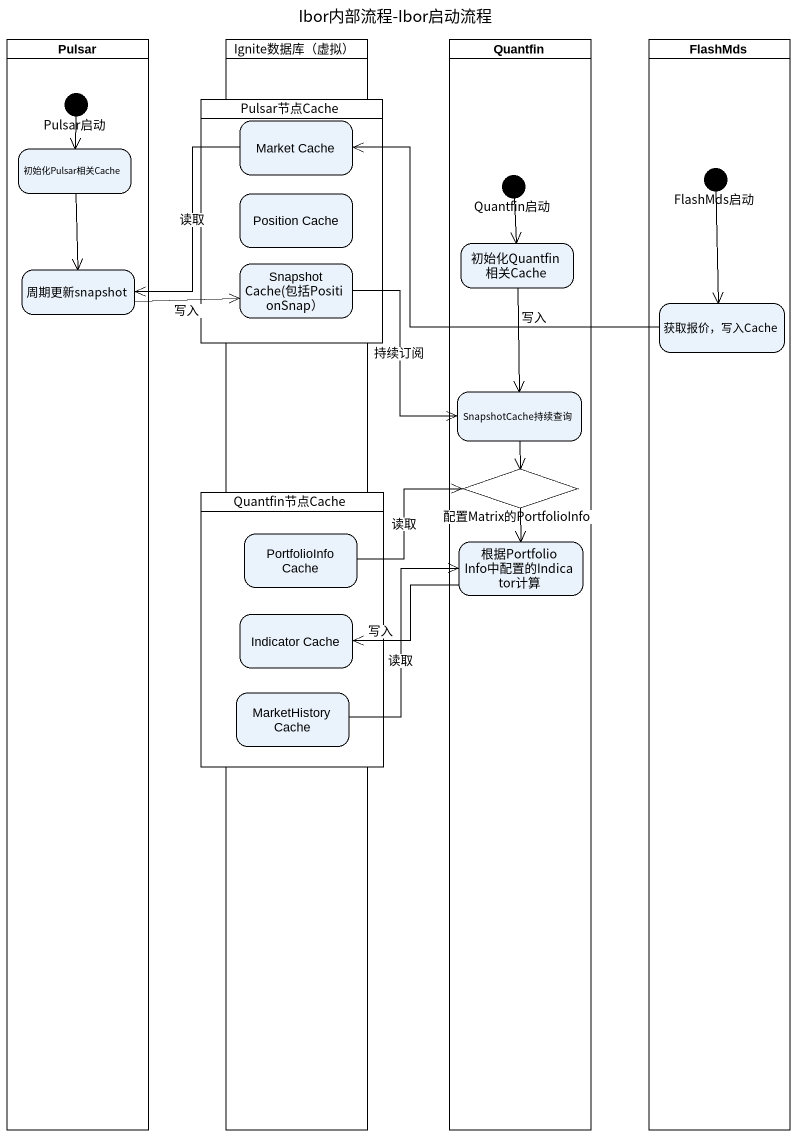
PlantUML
@startuml
title Ibor内部流程-Ibor启动流程
hide empty description
state Pulsar <<partition>> {
  state Pulsar启动 <<start>>
  state 初始化Pulsar相关Cache
  state 周期更新snapshot
}
state "Ignite数据库（虚拟）" as Ignite数据库_虚拟 <<partition>>
state Quantfin <<partition>> {
  state Quantfin启动 <<start>>
  state 初始化Quantfin相关Cache
  state SnapshotCache持续查询
  state 配置Matrix的PortfolioInfo <<choice>>
  state "根据PortfolioInfo中配置的Indicator计算" as 根据PortfolioInfo中配置的Indicator
}
state FlashMds <<partition>> {
  state FlashMds启动 <<start>>
  state "获取报价，写入Cache" as 获取报价_写入Cache
}
state Pulsar节点Cache <<partition>> {
  state "Market Cache" as Market_Cache
  state "Position Cache" as Position_Cache
  state "Snapshot Cache(包括PositionSnap）" as Snapshot_Cache
}
state Quantfin节点Cache <<partition>> {
  state "PortfolioInfo Cache" as PortfolioInfo_Cache
  state "Indicator Cache" as Indicator_Cache
  state "MarketHistory Cache" as MarketHistory_Cache
}
Pulsar启动 --> 初始化Pulsar相关Cache
初始化Pulsar相关Cache --> 周期更新snapshot
Market_Cache --> 周期更新snapshot : 读取
FlashMds启动 --> 获取报价_写入Cache
Quantfin启动 --> 初始化Quantfin相关Cache
周期更新snapshot -right-> Snapshot_Cache : 写入
Snapshot_Cache -right-> SnapshotCache持续查询 : 持续订阅
初始化Quantfin相关Cache --> SnapshotCache持续查询
获取报价_写入Cache -left-> Market_Cache : 写入
SnapshotCache持续查询 --> 配置Matrix的PortfolioInfo
配置Matrix的PortfolioInfo --> 根据PortfolioInfo中配置的Indicator
PortfolioInfo_Cache -right-> 配置Matrix的PortfolioInfo : 读取
根据PortfolioInfo中配置的Indicator -left-> Indicator_Cache : 写入
MarketHistory_Cache -up-> 根据PortfolioInfo中配置的Indicator : 读取
@enduml
